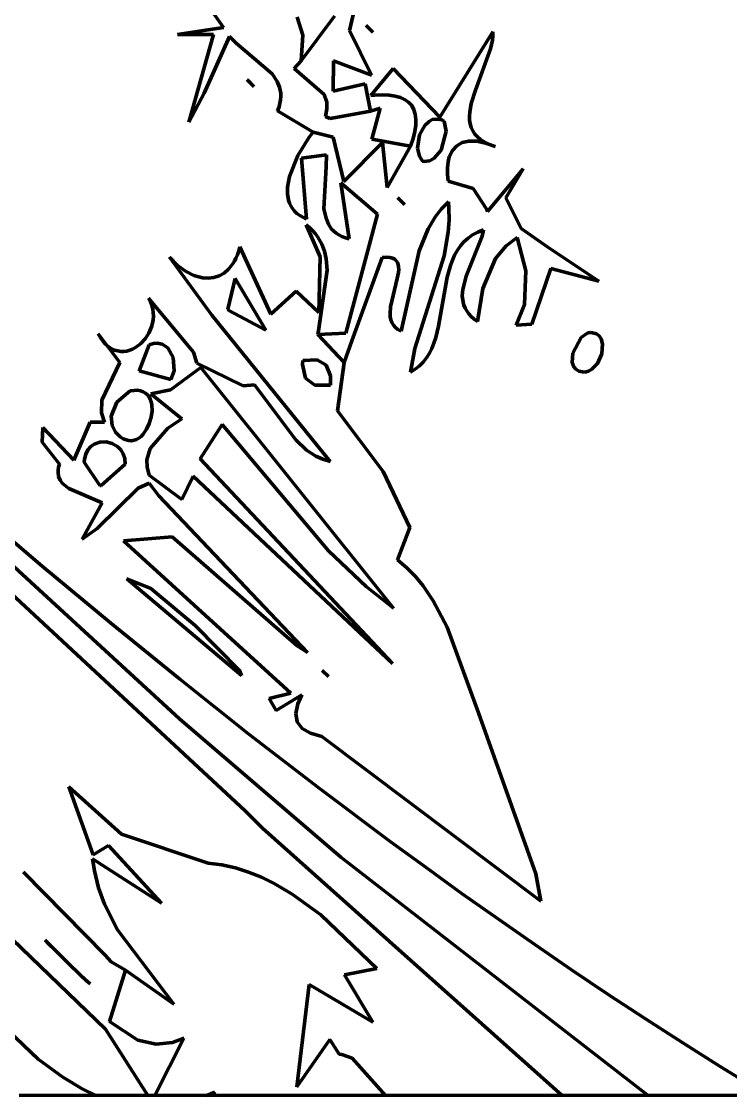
# Model space of a CAD drawing. Header units: millimetres. Extents: x 0 to 10.4, y 0 to 8.2.
# Drawn here: x 8.471 to 9.137, y 0 to 1.011 of the extents above; entities that cross this region are included whole.
import ezdxf

# ---------------------------------------------------------------- set-up
doc = ezdxf.new("R2010")
doc.units = ezdxf.units.MM
for name, color, linetype, lineweight in [('color#000000ff', 7, 'CONTINUOUS', 100), ('color#929292ff', 7, 'CONTINUOUS', 100), ('color#ffffffff', 7, 'CONTINUOUS', 100)]:
    doc.layers.add(name, color=color, linetype=linetype, lineweight=lineweight)

msp = doc.modelspace()

# ---------------------------------------------------------------- linework, layer by layer
at = {"layer": 'color#000000ff'}
for p, q in [((8.62, 1.0625), (8.6607, 1.005)), ((8.779, 1.0022), (8.7913, 1.0548)), ((8.7353, 0.9978), (8.7298, 1.0145)), ((8.765, 1.0157), (8.7337, 0.9736)), ((8.6607, 1.005), (8.6174, 0.9982)), ((8.7999, 0.96), (8.779, 1.0022)), ((8.7947, 1.0067), (8.7956, 1.0058)), ((8.8009, 1.0004), (8.7947, 1.0067)), ((8.7956, 1.0058), (8.8009, 1.0004)), ((8.9139, 1.0008), (8.8641, 0.9204)), ((8.9139, 0.997), (8.9139, 1.0008)), ((8.6174, 0.9982), (8.6511, 0.9983)), ((8.6511, 0.9983), (8.628, 0.9157)), ((8.6423, 0.9431), (8.6663, 0.9965)), ((8.6663, 0.9965), (8.6726, 0.9902)), ((8.7337, 0.9736), (8.7353, 0.9978)), ((8.9118, 0.9849), (8.9135, 0.9931)), ((8.9135, 0.9931), (8.9139, 0.997)), ((8.6726, 0.9902), (8.7063, 0.9614)), ((8.8975, 0.9459), (8.9118, 0.9849)), ((8.7637, 0.945), (8.764, 0.9734)), ((8.764, 0.9734), (8.7999, 0.96)), ((8.7063, 0.9614), (8.7111, 0.9541)), ((8.8202, 0.9663), (8.7992, 0.9408)), ((8.8641, 0.9204), (8.8202, 0.9663)), ((8.6829, 0.9558), (8.6837, 0.9549)), ((8.6891, 0.9494), (8.6829, 0.9558)), ((8.6837, 0.9549), (8.6891, 0.9494)), ((8.7111, 0.9541), (8.7133, 0.9488)), ((8.7938, 0.952), (8.7637, 0.945)), ((8.7987, 0.9261), (8.7938, 0.952)), ((8.628, 0.9157), (8.6423, 0.9431)), ((8.7133, 0.9488), (8.7144, 0.9431)), ((8.7145, 0.9401), (8.7143, 0.9369)), ((8.7144, 0.9431), (8.7145, 0.9401)), ((8.7992, 0.9408), (8.803, 0.9412)), ((8.803, 0.9412), (8.8101, 0.9415)), ((8.8101, 0.9415), (8.8165, 0.9412)), ((8.8165, 0.9412), (8.8222, 0.9404)), ((8.8222, 0.9404), (8.8271, 0.939)), ((8.8936, 0.9333), (8.8975, 0.9459)), ((8.7128, 0.9302), (8.7115, 0.9266)), ((8.7137, 0.9336), (8.7128, 0.9302)), ((8.7143, 0.9369), (8.7137, 0.9336)), ((8.8271, 0.939), (8.8314, 0.937)), ((8.8314, 0.937), (8.8348, 0.9345)), ((8.8348, 0.9345), (8.8376, 0.9314)), ((8.8376, 0.9314), (8.8396, 0.9276)), ((8.8922, 0.9253), (8.8936, 0.9333)), ((8.7115, 0.9266), (8.7449, 0.9063)), ((8.8079, 0.9291), (8.7987, 0.9261)), ((8.8002, 0.8998), (8.8079, 0.9291)), ((8.8396, 0.9276), (8.8409, 0.9234)), ((8.8409, 0.9234), (8.8415, 0.9185)), ((8.892, 0.9215), (8.8922, 0.9253)), ((8.8921, 0.9178), (8.892, 0.9215)), ((8.8414, 0.9131), (8.8405, 0.907)), ((8.8415, 0.9185), (8.8414, 0.9131)), ((8.8451, 0.9039), (8.8499, 0.9128)), ((8.8499, 0.9128), (8.8539, 0.9166)), ((8.8539, 0.9166), (8.857, 0.9182)), ((8.857, 0.9182), (8.8604, 0.9188)), ((8.8604, 0.9188), (8.8641, 0.9185)), ((8.8641, 0.9185), (8.866, 0.9179)), ((8.866, 0.9179), (8.868, 0.9169)), ((8.868, 0.9169), (8.87, 0.9074)), ((8.8926, 0.9143), (8.8921, 0.9178)), ((8.8936, 0.9109), (8.8926, 0.9143)), ((8.895, 0.9077), (8.8936, 0.9109)), ((8.7413, 0.9017), (8.7306, 0.8846)), ((8.7449, 0.9063), (8.7413, 0.9017)), ((8.8365, 0.8933), (8.8002, 0.8998)), ((8.8389, 0.9005), (8.8365, 0.8933)), ((8.8405, 0.907), (8.8389, 0.9005)), ((8.8432, 0.8915), (8.8451, 0.9039)), ((8.87, 0.9074), (8.8653, 0.8895)), ((8.897, 0.9047), (8.895, 0.9077)), ((8.8995, 0.9019), (8.897, 0.9047)), ((8.9026, 0.8993), (8.8995, 0.9019)), ((8.8448, 0.8838), (8.8432, 0.8915)), ((8.8653, 0.8895), (8.8585, 0.8816)), ((8.8759, 0.8892), (8.88, 0.8937)), ((8.88, 0.8937), (8.8852, 0.8966)), ((8.8852, 0.8966), (8.8915, 0.8981)), ((8.8915, 0.8981), (8.8988, 0.8979)), ((8.8988, 0.8979), (8.907, 0.8962)), ((8.9064, 0.8969), (8.9026, 0.8993)), ((8.9109, 0.8947), (8.9064, 0.8969)), ((8.907, 0.8962), (8.916, 0.8929)), ((8.916, 0.8929), (8.9109, 0.8947)), ((8.7306, 0.8846), (8.7227, 0.8647)), ((8.734, 0.8821), (8.7575, 0.8852)), ((8.7388, 0.8247), (8.734, 0.8821)), ((8.7575, 0.8852), (8.757, 0.8739)), ((8.8477, 0.8792), (8.8448, 0.8838)), ((8.8542, 0.8795), (8.8494, 0.8789)), ((8.8585, 0.8816), (8.8542, 0.8795)), ((8.8718, 0.8785), (8.873, 0.8832)), ((8.873, 0.8832), (8.8759, 0.8892)), ((8.757, 0.8739), (8.7551, 0.8344)), ((8.8494, 0.8789), (8.8477, 0.8792)), ((8.8712, 0.873), (8.8718, 0.8785)), ((8.8712, 0.867), (8.8712, 0.873)), ((8.9426, 0.8718), (8.9088, 0.8319)), ((8.926, 0.8447), (8.9426, 0.8718)), ((8.7227, 0.8647), (8.7209, 0.8548)), ((8.8719, 0.8603), (8.8712, 0.867)), ((8.8953, 0.8535), (8.8719, 0.8603)), ((8.7209, 0.8548), (8.7208, 0.8485)), ((8.7787, 0.8062), (8.7708, 0.8587)), ((8.7708, 0.8587), (8.8055, 0.8294)), ((8.9083, 0.8338), (8.8953, 0.8535)), ((8.7208, 0.8485), (8.7218, 0.8425)), ((8.7218, 0.8425), (8.7227, 0.8397)), ((8.7227, 0.8397), (8.7239, 0.837)), ((8.8247, 0.8447), (8.8307, 0.8385)), ((8.8307, 0.8385), (8.8247, 0.8447)), ((8.8657, 0.8342), (8.8721, 0.8408)), ((8.8721, 0.8408), (8.8726, 0.8351)), ((8.9407, 0.8158), (8.926, 0.8447)), ((8.7239, 0.837), (8.7255, 0.8345)), ((8.7255, 0.8345), (8.7274, 0.8322)), ((8.7274, 0.8322), (8.7297, 0.83)), ((8.7297, 0.83), (8.7323, 0.828)), ((8.7551, 0.8344), (8.757, 0.8254)), ((8.8055, 0.8294), (8.7757, 0.7173)), ((8.86, 0.827), (8.8657, 0.8342)), ((8.8726, 0.8351), (8.8727, 0.8236)), ((8.9088, 0.8319), (8.9083, 0.8338)), ((8.7323, 0.828), (8.7353, 0.8263)), ((8.7353, 0.8263), (8.7388, 0.8247)), ((8.7417, 0.8165), (8.7384, 0.8193)), ((8.7384, 0.8193), (8.7516, 0.789)), ((8.757, 0.8254), (8.7592, 0.82)), ((8.7592, 0.82), (8.7623, 0.8153)), ((8.8531, 0.8156), (8.86, 0.827)), ((8.8727, 0.8236), (8.8719, 0.8124)), ((8.7446, 0.8137), (8.7417, 0.8165)), ((8.7471, 0.8107), (8.7446, 0.8137)), ((8.7494, 0.8076), (8.7471, 0.8107)), ((8.7623, 0.8153), (8.7643, 0.8132)), ((8.7643, 0.8132), (8.7665, 0.8113)), ((8.7665, 0.8113), (8.7691, 0.8097)), ((8.7691, 0.8097), (8.772, 0.8083)), ((8.8445, 0.7948), (8.8531, 0.8156)), ((8.8719, 0.8124), (8.868, 0.7902)), ((8.904, 0.8086), (8.8888, 0.771)), ((8.8906, 0.8068), (8.8949, 0.8098)), ((8.8949, 0.8098), (8.8998, 0.8124)), ((8.8998, 0.8124), (8.9053, 0.8144)), ((8.9053, 0.8144), (8.904, 0.8086)), ((8.9658, 0.7983), (8.9407, 0.8158)), ((8.6759, 0.7986), (8.6749, 0.7947)), ((8.7052, 0.7353), (8.6759, 0.7986)), ((8.753, 0.8012), (8.7494, 0.8076)), ((8.7556, 0.7945), (8.753, 0.8012)), ((8.772, 0.8083), (8.7752, 0.8071)), ((8.7752, 0.8071), (8.7787, 0.8062)), ((8.8806, 0.7953), (8.8835, 0.7995)), ((8.8835, 0.7995), (8.8868, 0.8033)), ((8.8868, 0.8033), (8.8906, 0.8068)), ((8.9165, 0.7875), (8.9264, 0.7994)), ((8.9264, 0.7994), (8.9367, 0.8074)), ((8.9367, 0.8074), (8.9451, 0.7759)), ((8.6169, 0.7814), (8.6097, 0.7889)), ((8.6097, 0.7889), (8.6496, 0.7342)), ((8.6737, 0.7911), (8.6723, 0.7879)), ((8.6749, 0.7947), (8.6737, 0.7911)), ((8.7516, 0.789), (8.7504, 0.7369)), ((8.7572, 0.7874), (8.7556, 0.7945)), ((8.7813, 0.7102), (8.8099, 0.7886)), ((8.8099, 0.7886), (8.8137, 0.7888)), ((8.8137, 0.7888), (8.8169, 0.7885)), ((8.8169, 0.7885), (8.8195, 0.7878)), ((8.8277, 0.7192), (8.8445, 0.7948)), ((8.868, 0.7902), (8.8407, 0.7029)), ((8.8759, 0.7859), (8.878, 0.7907)), ((8.878, 0.7907), (8.8806, 0.7953)), ((9.0135, 0.7661), (8.9658, 0.7983)), ((8.6247, 0.7756), (8.6169, 0.7814)), ((8.6691, 0.7821), (8.6653, 0.7775)), ((8.6708, 0.7849), (8.6691, 0.7821)), ((8.6723, 0.7879), (8.6708, 0.7849)), ((8.7581, 0.7765), (8.7572, 0.7874)), ((8.8195, 0.7878), (8.8216, 0.7868)), ((8.8216, 0.7868), (8.8231, 0.7855)), ((8.8231, 0.7855), (8.8243, 0.7838)), ((8.8243, 0.7838), (8.825, 0.7818)), ((8.825, 0.7818), (8.8253, 0.7796)), ((8.8253, 0.7796), (8.8254, 0.7771)), ((8.871, 0.7701), (8.874, 0.7809)), ((8.874, 0.7809), (8.8759, 0.7859)), ((8.9045, 0.7592), (8.9165, 0.7875)), ((8.9507, 0.7257), (8.9684, 0.7782)), ((8.9684, 0.7782), (9.0135, 0.7661)), ((8.6328, 0.7716), (8.6247, 0.7756)), ((8.6409, 0.7694), (8.6328, 0.7716)), ((8.6463, 0.7691), (8.6409, 0.7694)), ((8.6515, 0.7697), (8.6463, 0.7691)), ((8.6565, 0.7713), (8.6515, 0.7697)), ((8.6611, 0.7739), (8.6565, 0.7713)), ((8.6653, 0.7775), (8.6611, 0.7739)), ((8.6647, 0.74), (8.6714, 0.7688)), ((8.6714, 0.7688), (8.7004, 0.7201)), ((8.7498, 0.7196), (8.7581, 0.7765)), ((8.824, 0.7686), (8.8176, 0.7421)), ((8.8251, 0.7745), (8.824, 0.7686)), ((8.8254, 0.7771), (8.8251, 0.7745)), ((8.8629, 0.724), (8.871, 0.7701)), ((8.8888, 0.771), (8.8856, 0.7584)), ((8.9451, 0.7759), (8.9436, 0.7442)), ((8.8856, 0.7584), (8.8852, 0.7524)), ((8.8995, 0.7283), (8.9045, 0.7592)), ((8.6324, 0.6995), (8.5901, 0.7501)), ((8.5901, 0.7501), (8.5918, 0.7467)), ((8.7289, 0.7568), (8.7052, 0.7353)), ((8.7504, 0.7369), (8.7289, 0.7568)), ((8.8852, 0.7524), (8.8859, 0.7465)), ((8.5918, 0.7467), (8.5931, 0.7434)), ((8.5931, 0.7434), (8.594, 0.74)), ((8.594, 0.74), (8.5945, 0.7366)), ((8.6655, 0.7386), (8.6647, 0.74)), ((8.7004, 0.7201), (8.6655, 0.7386)), ((8.8176, 0.7421), (8.8172, 0.7358)), ((8.8859, 0.7465), (8.8867, 0.7437)), ((8.8867, 0.7437), (8.8879, 0.7409)), ((8.8879, 0.7409), (8.8894, 0.7382)), ((8.8894, 0.7382), (8.8913, 0.7356)), ((8.9436, 0.7442), (8.9359, 0.7247)), ((8.5944, 0.7298), (8.5938, 0.7266)), ((8.5946, 0.7332), (8.5944, 0.7298)), ((8.5945, 0.7366), (8.5946, 0.7332)), ((8.6496, 0.7342), (8.761, 0.5967)), ((8.8172, 0.7358), (8.8174, 0.7328)), ((8.8174, 0.7328), (8.818, 0.73)), ((8.818, 0.73), (8.819, 0.7273)), ((8.8913, 0.7356), (8.8936, 0.7331)), ((8.8936, 0.7331), (8.8963, 0.7306)), ((8.8963, 0.7306), (8.8995, 0.7283)), ((8.593, 0.7234), (8.5904, 0.7173)), ((8.5938, 0.7266), (8.593, 0.7234)), ((8.7493, 0.716), (8.7498, 0.7196)), ((8.819, 0.7273), (8.8204, 0.7249)), ((8.8204, 0.7249), (8.8223, 0.7227)), ((8.8223, 0.7227), (8.8247, 0.7208)), ((8.8247, 0.7208), (8.8277, 0.7192)), ((8.8602, 0.7131), (8.8629, 0.724)), ((8.9359, 0.7247), (8.9507, 0.7257)), ((9.0036, 0.7177), (9.0022, 0.7171)), ((9.0058, 0.7178), (9.0036, 0.7177)), ((9.0078, 0.7177), (9.0058, 0.7178)), ((9.0113, 0.7166), (9.0078, 0.7177)), ((8.545, 0.7129), (8.5428, 0.7168)), ((8.5428, 0.7168), (8.5632, 0.6897)), ((8.5475, 0.7096), (8.545, 0.7129)), ((8.55, 0.7068), (8.5475, 0.7096)), ((8.5869, 0.7119), (8.5826, 0.7073)), ((8.5904, 0.7173), (8.5869, 0.7119)), ((8.5907, 0.7063), (8.5946, 0.7077)), ((8.5946, 0.7077), (8.5982, 0.708)), ((8.5982, 0.708), (8.603, 0.7071)), ((8.7757, 0.7173), (8.7493, 0.716)), ((8.7741, 0.6896), (8.7813, 0.7102)), ((8.8565, 0.703), (8.8585, 0.7079)), ((8.8585, 0.7079), (8.8602, 0.7131)), ((8.9971, 0.7131), (8.9893, 0.6984)), ((9.0022, 0.7171), (8.9971, 0.7131)), ((9.0139, 0.7147), (9.0113, 0.7166)), ((9.0157, 0.7121), (9.0139, 0.7147)), ((9.0172, 0.7073), (9.0157, 0.7121)), ((8.5527, 0.7045), (8.55, 0.7068)), ((8.5554, 0.7027), (8.5527, 0.7045)), ((8.5582, 0.7014), (8.5554, 0.7027)), ((8.5611, 0.7006), (8.5582, 0.7014)), ((8.5639, 0.7001), (8.5611, 0.7006)), ((8.5668, 0.7001), (8.5639, 0.7001)), ((8.5696, 0.7005), (8.5668, 0.7001)), ((8.5724, 0.7012), (8.5696, 0.7005)), ((8.5751, 0.7023), (8.5724, 0.7012)), ((8.5777, 0.7037), (8.5751, 0.7023)), ((8.5826, 0.7073), (8.5777, 0.7037)), ((8.5811, 0.6818), (8.5907, 0.7063)), ((8.603, 0.7071), (8.6082, 0.7034)), ((8.6082, 0.7034), (8.6132, 0.6944)), ((8.6356, 0.6891), (8.6324, 0.6995)), ((8.8407, 0.7029), (8.8364, 0.6805)), ((8.8515, 0.694), (8.8542, 0.6984)), ((8.8542, 0.6984), (8.8565, 0.703)), ((8.9893, 0.6984), (8.9887, 0.6898)), ((9.0123, 0.6888), (9.0164, 0.6979)), ((9.0164, 0.6979), (9.0172, 0.7073)), ((8.5632, 0.6897), (8.546, 0.6544)), ((8.6132, 0.6944), (8.6141, 0.6818)), ((8.679, 0.6679), (8.6356, 0.6891)), ((8.7349, 0.6878), (8.7351, 0.6915)), ((8.7377, 0.6749), (8.7349, 0.6878)), ((8.7351, 0.6915), (8.7486, 0.6921)), ((8.7486, 0.6921), (8.7573, 0.6873)), ((8.7573, 0.6873), (8.7612, 0.6773)), ((8.7677, 0.6441), (8.7741, 0.6896)), ((8.8449, 0.6865), (8.8485, 0.6901)), ((8.8485, 0.6901), (8.8515, 0.694)), ((8.9887, 0.6898), (8.9902, 0.6855)), ((9.007, 0.6833), (9.0123, 0.6888)), ((8.611, 0.6737), (8.5811, 0.6818)), ((8.6106, 0.6639), (8.6392, 0.685)), ((8.6141, 0.6818), (8.611, 0.6737)), ((8.6392, 0.685), (8.8205, 0.4587)), ((8.7612, 0.6773), (8.7612, 0.6684)), ((8.8364, 0.6805), (8.8409, 0.6833)), ((8.8409, 0.6833), (8.8449, 0.6865)), ((8.9902, 0.6855), (8.9921, 0.6833)), ((8.9921, 0.6833), (8.9948, 0.6817)), ((8.9948, 0.6817), (8.9983, 0.6808)), ((8.9983, 0.6808), (9.0004, 0.6807)), ((9.0004, 0.6807), (9.0039, 0.6816)), ((9.0039, 0.6816), (9.007, 0.6833)), ((8.6898, 0.6688), (8.679, 0.6679)), ((8.7286, 0.6168), (8.6898, 0.6688)), ((8.7465, 0.6684), (8.7377, 0.6749)), ((8.7612, 0.6684), (8.7465, 0.6684)), ((8.5602, 0.6523), (8.5728, 0.6629)), ((8.5728, 0.6629), (8.5765, 0.6635)), ((8.5765, 0.6635), (8.5797, 0.6636)), ((8.5797, 0.6636), (8.5826, 0.6631)), ((8.5826, 0.6631), (8.5851, 0.6622)), ((8.5851, 0.6622), (8.5873, 0.6609)), ((8.5873, 0.6609), (8.5891, 0.6593)), ((8.5891, 0.6593), (8.5906, 0.6573)), ((8.5906, 0.6573), (8.5917, 0.6551)), ((8.5921, 0.6601), (8.6106, 0.6639)), ((8.6215, 0.6368), (8.5921, 0.6601)), ((8.546, 0.6544), (8.5457, 0.6422)), ((8.5549, 0.6391), (8.5602, 0.6523)), ((8.5917, 0.6551), (8.5926, 0.6526)), ((8.5926, 0.6526), (8.5931, 0.6499)), ((8.5931, 0.6499), (8.5934, 0.6442)), ((8.5457, 0.6422), (8.5486, 0.6336)), ((8.5557, 0.6305), (8.5549, 0.6391)), ((8.5926, 0.6382), (8.5908, 0.6323)), ((8.5934, 0.6442), (8.5926, 0.6382)), ((8.6082, 0.6279), (8.6215, 0.6368)), ((8.8108, 0.5872), (8.7677, 0.6441)), ((8.4907, 0.6286), (8.4899, 0.6149)), ((8.5198, 0.5979), (8.4907, 0.6286)), ((8.5352, 0.6337), (8.5198, 0.5979)), ((8.5486, 0.6336), (8.5352, 0.6337)), ((8.5591, 0.6241), (8.5557, 0.6305)), ((8.5882, 0.6269), (8.5849, 0.6222)), ((8.5908, 0.6323), (8.5882, 0.6269)), ((8.5917, 0.6089), (8.6082, 0.6279)), ((8.6593, 0.6313), (8.6385, 0.599)), ((8.7594, 0.5126), (8.6593, 0.6313)), ((8.5635, 0.6198), (8.5591, 0.6241)), ((8.5662, 0.618), (8.5635, 0.6198)), ((8.5689, 0.6168), (8.5662, 0.618)), ((8.5715, 0.6162), (8.5689, 0.6168)), ((8.5765, 0.6165), (8.574, 0.6161)), ((8.5788, 0.6173), (8.5765, 0.6165)), ((8.581, 0.6186), (8.5788, 0.6173)), ((8.583, 0.6202), (8.581, 0.6186)), ((8.5849, 0.6222), (8.583, 0.6202)), ((8.7388, 0.6072), (8.7286, 0.6168)), ((8.4899, 0.6149), (8.5062, 0.5939)), ((8.531, 0.6035), (8.533, 0.6075)), ((8.533, 0.6075), (8.5357, 0.6106)), ((8.5357, 0.6106), (8.5389, 0.6129)), ((8.5389, 0.6129), (8.5443, 0.6149)), ((8.5443, 0.6149), (8.5502, 0.6151)), ((8.5502, 0.6151), (8.5559, 0.6136)), ((8.5559, 0.6136), (8.5611, 0.6104)), ((8.5611, 0.6104), (8.5639, 0.6074)), ((8.5639, 0.6074), (8.5662, 0.6037)), ((8.574, 0.6161), (8.5715, 0.6162)), ((8.5886, 0.5982), (8.5917, 0.6089)), ((8.7475, 0.6015), (8.7388, 0.6072)), ((8.5295, 0.5959), (8.5298, 0.5987)), ((8.5298, 0.5987), (8.531, 0.6035)), ((8.5662, 0.6037), (8.5677, 0.5993)), ((8.5677, 0.5993), (8.5682, 0.5942)), ((8.5887, 0.5913), (8.5886, 0.5982)), ((8.6385, 0.599), (8.8197, 0.4065)), ((8.754, 0.5987), (8.7475, 0.6015)), ((8.761, 0.5967), (8.754, 0.5987)), ((8.5051, 0.5888), (8.505, 0.5865)), ((8.505, 0.5865), (8.5055, 0.5824)), ((8.5055, 0.5912), (8.5051, 0.5888)), ((8.5062, 0.5939), (8.5055, 0.5912)), ((8.5441, 0.5739), (8.5295, 0.5959)), ((8.5682, 0.5942), (8.5454, 0.574)), ((8.5905, 0.5838), (8.5887, 0.5913)), ((8.8357, 0.5345), (8.8108, 0.5872)), ((8.49, 0.4982), (8.3947, 0.5795)), ((8.5055, 0.5824), (8.5068, 0.5789)), ((8.5068, 0.5789), (8.509, 0.5759)), ((8.5803, 0.5714), (8.5905, 0.5761)), ((8.6214, 0.5608), (8.5905, 0.5838)), ((8.5905, 0.5761), (8.5998, 0.5642)), ((8.632, 0.5829), (8.6214, 0.5608)), ((8.8197, 0.4065), (8.632, 0.5829)), ((8.509, 0.5759), (8.5151, 0.5712)), ((8.5151, 0.5712), (8.5463, 0.5577)), ((8.5416, 0.5334), (8.5803, 0.5714)), ((8.5454, 0.574), (8.5441, 0.5739)), ((8.5463, 0.5577), (8.5275, 0.5234)), ((8.5998, 0.5642), (8.7396, 0.4169)), ((8.5275, 0.5234), (8.5416, 0.5334)), ((8.6123, 0.5256), (8.5666, 0.5219)), ((8.7299, 0.4231), (8.6123, 0.5256)), ((8.8241, 0.504), (8.8357, 0.5345)), ((8.5666, 0.5219), (8.7239, 0.3786)), ((8.7948, 0.4789), (8.7594, 0.5126)), ((8.5542, 0.4447), (8.49, 0.4982)), ((8.8331, 0.4964), (8.8241, 0.504)), ((8.8411, 0.4883), (8.8331, 0.4964)), ((8.5696, 0.4863), (8.6776, 0.3951)), ((8.5921, 0.477), (8.5696, 0.4863)), ((8.8484, 0.4796), (8.8411, 0.4883)), ((8.6339, 0.4424), (8.5921, 0.477)), ((8.8205, 0.4587), (8.7948, 0.4789)), ((8.8579, 0.4656), (8.8484, 0.4796)), ((8.8709, 0.4406), (8.8579, 0.4656)), ((8.6191, 0.392), (8.5542, 0.4447)), ((8.6759, 0.3995), (8.6339, 0.4424)), ((8.9004, 0.3601), (8.8709, 0.4406)), ((8.7396, 0.4169), (8.7299, 0.4231)), ((8.6776, 0.3951), (8.6759, 0.3995)), ((8.6845, 0.3401), (8.6191, 0.392)), ((8.7239, 0.3786), (8.7035, 0.3736)), ((8.7101, 0.3624), (8.7344, 0.3771)), ((8.7344, 0.3771), (8.7306, 0.3686)), ((8.7035, 0.3736), (8.7101, 0.3624)), ((8.7306, 0.3686), (8.7287, 0.3593)), ((8.7287, 0.3593), (8.73, 0.3515)), ((8.9543, 0.2085), (8.9004, 0.3601)), ((8.73, 0.3515), (8.7346, 0.3454)), ((8.7346, 0.3454), (8.7423, 0.3408)), ((8.7506, 0.2891), (8.6845, 0.3401)), ((8.7423, 0.3408), (8.7532, 0.3379)), ((8.7532, 0.3379), (8.9591, 0.183)), ((8.8175, 0.239), (8.7506, 0.2891)), ((8.8511, 0.2144), (8.8175, 0.239)), ((8.885, 0.1899), (8.8511, 0.2144)), ((8.4726, 0.2103), (8.5492, 0.1322)), ((8.5492, 0.1322), (8.4726, 0.2103)), ((8.9591, 0.183), (8.9543, 0.2085)), ((8.9191, 0.1658), (8.885, 0.1899)), ((8.9534, 0.142), (8.9191, 0.1658)), ((8.9878, 0.1184), (8.9534, 0.142)), ((8.5549, 0.1258), (8.5683, 0.118)), ((8.5683, 0.118), (8.5549, 0.1258)), ((8.5264, 0.1129), (8.5334, 0.1065)), ((8.5314, 0.1083), (8.5264, 0.1129)), ((9.0225, 0.0951), (8.9878, 0.1184)), ((8.5351, 0.105), (8.5314, 0.1083)), ((8.5334, 0.1065), (8.5351, 0.105)), ((9.0574, 0.0722), (9.0225, 0.0951)), ((9.0925, 0.0496), (9.0574, 0.0722)), ((9.1279, 0.0272), (9.0925, 0.0496)), ((9.1634, 0.0053), (9.1279, 0.0272)), ((8.6449, 0), (8.6523, 0.0031)), ((8.6504, 0), (8.6449, 0)), ((8.6523, 0.0031), (8.6504, 0))]:
    msp.add_line(p, q, dxfattribs=at)
at = {"layer": 'color#929292ff'}
for p, q in [((8.7913, 1.0548), (8.779, 1.0022)), ((8.7337, 0.9736), (8.765, 1.0157)), ((8.779, 1.0022), (8.7999, 0.96)), ((8.7947, 1.0067), (8.8009, 1.0004)), ((8.7956, 1.0058), (8.7947, 1.0067)), ((8.8009, 1.0004), (8.7956, 1.0058)), ((8.8641, 0.9204), (8.9139, 1.0008)), ((8.9139, 1.0008), (8.9139, 0.997)), ((8.9135, 0.9931), (8.9118, 0.9849)), ((8.9139, 0.997), (8.9135, 0.9931)), ((8.9118, 0.9849), (8.8975, 0.9459)), ((8.7272, 0.9662), (8.7337, 0.9736)), ((8.764, 0.9734), (8.7637, 0.945)), ((8.7999, 0.96), (8.764, 0.9734)), ((8.7554, 0.9418), (8.7272, 0.9662)), ((8.7992, 0.9408), (8.8202, 0.9663)), ((8.8202, 0.9663), (8.8641, 0.9204)), ((8.6829, 0.9558), (8.6891, 0.9494)), ((8.6837, 0.9549), (8.6829, 0.9558)), ((8.6891, 0.9494), (8.6837, 0.9549)), ((8.7637, 0.945), (8.7938, 0.952)), ((8.7938, 0.952), (8.7987, 0.9261)), ((8.7577, 0.9346), (8.7554, 0.9418)), ((8.803, 0.9412), (8.7992, 0.9408)), ((8.8101, 0.9415), (8.803, 0.9412)), ((8.8165, 0.9412), (8.8101, 0.9415)), ((8.8222, 0.9404), (8.8165, 0.9412)), ((8.8271, 0.939), (8.8222, 0.9404)), ((8.8975, 0.9459), (8.8936, 0.9333)), ((8.7579, 0.9283), (8.7577, 0.9346)), ((8.8314, 0.937), (8.8271, 0.939)), ((8.8348, 0.9345), (8.8314, 0.937)), ((8.8376, 0.9314), (8.8348, 0.9345)), ((8.8396, 0.9276), (8.8376, 0.9314)), ((8.8936, 0.9333), (8.8922, 0.9253)), ((8.7565, 0.9212), (8.7579, 0.9283)), ((8.7606, 0.9193), (8.7565, 0.9212)), ((8.7662, 0.9203), (8.7606, 0.9193)), ((8.7987, 0.9261), (8.7662, 0.9203)), ((8.8409, 0.9234), (8.8396, 0.9276)), ((8.8415, 0.9185), (8.8409, 0.9234)), ((8.8922, 0.9253), (8.892, 0.9215)), ((8.892, 0.9215), (8.8921, 0.9178)), ((8.8405, 0.907), (8.8414, 0.9131)), ((8.8414, 0.9131), (8.8415, 0.9185)), ((8.8499, 0.9128), (8.8451, 0.9039)), ((8.8539, 0.9166), (8.8499, 0.9128)), ((8.857, 0.9182), (8.8539, 0.9166)), ((8.8604, 0.9188), (8.857, 0.9182)), ((8.8641, 0.9185), (8.8604, 0.9188)), ((8.866, 0.9179), (8.8641, 0.9185)), ((8.868, 0.9169), (8.866, 0.9179)), ((8.87, 0.9074), (8.868, 0.9169)), ((8.8921, 0.9178), (8.8926, 0.9143)), ((8.8926, 0.9143), (8.8936, 0.9109)), ((8.8936, 0.9109), (8.895, 0.9077)), ((8.7306, 0.8846), (8.7413, 0.9017)), ((8.7413, 0.9017), (8.7449, 0.9063)), ((8.7449, 0.9063), (8.7638, 0.9016)), ((8.7638, 0.9016), (8.7739, 0.86)), ((8.8365, 0.8933), (8.8389, 0.9005)), ((8.8389, 0.9005), (8.8405, 0.907)), ((8.8451, 0.9039), (8.8432, 0.8915)), ((8.8653, 0.8895), (8.87, 0.9074)), ((8.895, 0.9077), (8.897, 0.9047)), ((8.897, 0.9047), (8.8995, 0.9019)), ((8.8995, 0.9019), (8.9026, 0.8993)), ((8.7739, 0.86), (8.81, 0.8968)), ((8.81, 0.8968), (8.8145, 0.8544)), ((8.8145, 0.8544), (8.8365, 0.8933)), ((8.8432, 0.8915), (8.8448, 0.8838)), ((8.8585, 0.8816), (8.8653, 0.8895)), ((8.88, 0.8937), (8.8759, 0.8892)), ((8.8852, 0.8966), (8.88, 0.8937)), ((8.8915, 0.8981), (8.8852, 0.8966)), ((8.8988, 0.8979), (8.8915, 0.8981)), ((8.907, 0.8962), (8.8988, 0.8979)), ((8.9026, 0.8993), (8.9064, 0.8969)), ((8.9064, 0.8969), (8.9109, 0.8947)), ((8.916, 0.8929), (8.907, 0.8962)), ((8.9109, 0.8947), (8.916, 0.8929)), ((8.7227, 0.8647), (8.7306, 0.8846)), ((8.7575, 0.8852), (8.734, 0.8821)), ((8.734, 0.8821), (8.7388, 0.8247)), ((8.757, 0.8739), (8.7575, 0.8852)), ((8.8448, 0.8838), (8.8477, 0.8792)), ((8.8494, 0.8789), (8.8542, 0.8795)), ((8.8542, 0.8795), (8.8585, 0.8816)), ((8.873, 0.8832), (8.8718, 0.8785)), ((8.8759, 0.8892), (8.873, 0.8832)), ((8.7551, 0.8344), (8.757, 0.8739)), ((8.8477, 0.8792), (8.8494, 0.8789)), ((8.8718, 0.8785), (8.8712, 0.873)), ((8.8712, 0.873), (8.8712, 0.867)), ((8.9088, 0.8319), (8.9426, 0.8718)), ((8.9426, 0.8718), (8.926, 0.8447)), ((8.7209, 0.8548), (8.7227, 0.8647)), ((8.8712, 0.867), (8.8719, 0.8603)), ((8.8719, 0.8603), (8.8953, 0.8535)), ((8.7208, 0.8485), (8.7209, 0.8548)), ((8.8055, 0.8294), (8.7708, 0.8587)), ((8.7708, 0.8587), (8.7787, 0.8062)), ((8.8953, 0.8535), (8.9083, 0.8338)), ((8.7218, 0.8425), (8.7208, 0.8485)), ((8.7227, 0.8397), (8.7218, 0.8425)), ((8.7239, 0.837), (8.7227, 0.8397)), ((8.8247, 0.8447), (8.8307, 0.8385)), ((8.8307, 0.8385), (8.8247, 0.8447)), ((8.8721, 0.8408), (8.8657, 0.8342)), ((8.8726, 0.8351), (8.8721, 0.8408)), ((8.926, 0.8447), (8.9407, 0.8158)), ((8.7255, 0.8345), (8.7239, 0.837)), ((8.7274, 0.8322), (8.7255, 0.8345)), ((8.7297, 0.83), (8.7274, 0.8322)), ((8.7323, 0.828), (8.7297, 0.83)), ((8.757, 0.8254), (8.7551, 0.8344)), ((8.7757, 0.7173), (8.8055, 0.8294)), ((8.8657, 0.8342), (8.86, 0.827)), ((8.8727, 0.8236), (8.8726, 0.8351)), ((8.9083, 0.8338), (8.9088, 0.8319)), ((8.7353, 0.8263), (8.7323, 0.828)), ((8.7388, 0.8247), (8.7353, 0.8263)), ((8.7592, 0.82), (8.757, 0.8254)), ((8.7623, 0.8153), (8.7592, 0.82)), ((8.86, 0.827), (8.8531, 0.8156)), ((8.8719, 0.8124), (8.8727, 0.8236)), ((8.7643, 0.8132), (8.7623, 0.8153)), ((8.7665, 0.8113), (8.7643, 0.8132)), ((8.7691, 0.8097), (8.7665, 0.8113)), ((8.772, 0.8083), (8.7691, 0.8097)), ((8.8531, 0.8156), (8.8445, 0.7948)), ((8.868, 0.7902), (8.8719, 0.8124)), ((8.8888, 0.771), (8.904, 0.8086)), ((8.8949, 0.8098), (8.8906, 0.8068)), ((8.8998, 0.8124), (8.8949, 0.8098)), ((8.9053, 0.8144), (8.8998, 0.8124)), ((8.904, 0.8086), (8.9053, 0.8144)), ((8.9407, 0.8158), (8.9658, 0.7983)), ((8.7752, 0.8071), (8.772, 0.8083)), ((8.7787, 0.8062), (8.7752, 0.8071)), ((8.8835, 0.7995), (8.8806, 0.7953)), ((8.8868, 0.8033), (8.8835, 0.7995)), ((8.8906, 0.8068), (8.8868, 0.8033)), ((8.9264, 0.7994), (8.9165, 0.7875)), ((8.9367, 0.8074), (8.9264, 0.7994)), ((8.9451, 0.7759), (8.9367, 0.8074)), ((8.8099, 0.7886), (8.7813, 0.7102)), ((8.8137, 0.7888), (8.8099, 0.7886)), ((8.8169, 0.7885), (8.8137, 0.7888)), ((8.8195, 0.7878), (8.8169, 0.7885)), ((8.8445, 0.7948), (8.8277, 0.7192)), ((8.8407, 0.7029), (8.868, 0.7902)), ((8.878, 0.7907), (8.8759, 0.7859)), ((8.8806, 0.7953), (8.878, 0.7907)), ((8.9658, 0.7983), (9.0135, 0.7661)), ((8.8216, 0.7868), (8.8195, 0.7878)), ((8.8231, 0.7855), (8.8216, 0.7868)), ((8.8243, 0.7838), (8.8231, 0.7855)), ((8.825, 0.7818), (8.8243, 0.7838)), ((8.8253, 0.7796), (8.825, 0.7818)), ((8.8254, 0.7771), (8.8253, 0.7796)), ((8.874, 0.7809), (8.871, 0.7701)), ((8.8759, 0.7859), (8.874, 0.7809)), ((8.9165, 0.7875), (8.9045, 0.7592)), ((8.9684, 0.7782), (8.9507, 0.7257)), ((9.0135, 0.7661), (8.9684, 0.7782)), ((8.8176, 0.7421), (8.824, 0.7686)), ((8.824, 0.7686), (8.8251, 0.7745)), ((8.8251, 0.7745), (8.8254, 0.7771)), ((8.871, 0.7701), (8.8629, 0.724)), ((8.8856, 0.7584), (8.8888, 0.771)), ((8.9436, 0.7442), (8.9451, 0.7759)), ((8.8852, 0.7524), (8.8856, 0.7584)), ((8.9045, 0.7592), (8.8995, 0.7283)), ((8.8859, 0.7465), (8.8852, 0.7524)), ((8.8172, 0.7358), (8.8176, 0.7421)), ((8.8867, 0.7437), (8.8859, 0.7465)), ((8.8879, 0.7409), (8.8867, 0.7437)), ((8.8894, 0.7382), (8.8879, 0.7409)), ((8.8913, 0.7356), (8.8894, 0.7382)), ((8.9359, 0.7247), (8.9436, 0.7442)), ((8.8174, 0.7328), (8.8172, 0.7358)), ((8.818, 0.73), (8.8174, 0.7328)), ((8.819, 0.7273), (8.818, 0.73)), ((8.8936, 0.7331), (8.8913, 0.7356)), ((8.8963, 0.7306), (8.8936, 0.7331)), ((8.8995, 0.7283), (8.8963, 0.7306)), ((8.8204, 0.7249), (8.819, 0.7273)), ((8.8223, 0.7227), (8.8204, 0.7249)), ((8.8247, 0.7208), (8.8223, 0.7227)), ((8.8277, 0.7192), (8.8247, 0.7208)), ((8.8629, 0.724), (8.8602, 0.7131)), ((8.9507, 0.7257), (8.9359, 0.7247)), ((9.0022, 0.7171), (9.0036, 0.7177)), ((9.0036, 0.7177), (9.0058, 0.7178)), ((9.0058, 0.7178), (9.0078, 0.7177)), ((9.0078, 0.7177), (9.0113, 0.7166)), ((8.7493, 0.716), (8.7757, 0.7173)), ((8.7741, 0.6896), (8.7493, 0.716)), ((8.7813, 0.7102), (8.7741, 0.6896)), ((8.8585, 0.7079), (8.8565, 0.703)), ((8.8602, 0.7131), (8.8585, 0.7079)), ((8.9893, 0.6984), (8.9971, 0.7131)), ((8.9971, 0.7131), (9.0022, 0.7171)), ((9.0113, 0.7166), (9.0139, 0.7147)), ((9.0139, 0.7147), (9.0157, 0.7121)), ((9.0157, 0.7121), (9.0172, 0.7073)), ((8.8364, 0.6805), (8.8407, 0.7029)), ((8.8542, 0.6984), (8.8515, 0.694)), ((8.8565, 0.703), (8.8542, 0.6984)), ((8.9887, 0.6898), (8.9893, 0.6984)), ((9.0164, 0.6979), (9.0123, 0.6888)), ((9.0172, 0.7073), (9.0164, 0.6979)), ((8.8485, 0.6901), (8.8449, 0.6865)), ((8.8515, 0.694), (8.8485, 0.6901)), ((8.9902, 0.6855), (8.9887, 0.6898)), ((9.0123, 0.6888), (9.007, 0.6833)), ((8.8409, 0.6833), (8.8364, 0.6805)), ((8.8449, 0.6865), (8.8409, 0.6833)), ((8.9921, 0.6833), (8.9902, 0.6855)), ((8.9948, 0.6817), (8.9921, 0.6833)), ((8.9983, 0.6808), (8.9948, 0.6817)), ((9.0004, 0.6807), (8.9983, 0.6808)), ((9.0039, 0.6816), (9.0004, 0.6807)), ((9.007, 0.6833), (9.0039, 0.6816)), ((8.4088, 0.5477), (8.6192, 0.3545)), ((8.6809, 0.2678), (8.4521, 0.4806)), ((8.7533, 0.3998), (8.7595, 0.3942)), ((8.7595, 0.3942), (8.7533, 0.3998)), ((8.6192, 0.3545), (8.771, 0.2242)), ((8.515, 0.2905), (8.5647, 0.2458)), ((8.5379, 0.2265), (8.515, 0.2905)), ((8.6973, 0.2514), (8.6809, 0.2678)), ((8.5647, 0.2458), (8.646, 0.2187)), ((8.9792, 0), (8.6973, 0.2514)), ((8.5524, 0.2353), (8.5379, 0.2265)), ((8.6023, 0.181), (8.5524, 0.2353)), ((8.5391, 0.2114), (8.5374, 0.2226)), ((8.5374, 0.2226), (8.6023, 0.181)), ((8.771, 0.2242), (9.0601, 0)), ((8.646, 0.2187), (8.659, 0.217)), ((8.659, 0.217), (8.6718, 0.2141)), ((8.6718, 0.2141), (8.6842, 0.2102)), ((8.543, 0.1953), (8.5391, 0.2114)), ((8.6842, 0.2102), (8.6963, 0.2054)), ((8.6963, 0.2054), (8.7081, 0.1996)), ((8.4129, 0.194), (8.5497, 0.0623)), ((8.5486, 0.1799), (8.543, 0.1953)), ((8.7081, 0.1996), (8.7253, 0.1896)), ((8.7253, 0.1896), (8.7522, 0.1699)), ((8.5608, 0.1558), (8.5486, 0.1799)), ((8.7522, 0.1699), (8.8049, 0.1195)), ((8.614, 0.0861), (8.5608, 0.1558)), ((8.4945, 0.1445), (8.4929, 0.1461)), ((8.4929, 0.1461), (8.4964, 0.1425)), ((8.5012, 0.1377), (8.4945, 0.1445)), ((8.4964, 0.1425), (8.5012, 0.1377)), ((8.4864, 0.0342), (8.3825, 0.1326)), ((8.5012, 0.1377), (8.5139, 0.1251)), ((8.5139, 0.1251), (8.5012, 0.1377)), ((8.5492, 0.1322), (8.5549, 0.1258)), ((8.5549, 0.1258), (8.5492, 0.1322)), ((8.5139, 0.1251), (8.5264, 0.1129)), ((8.5264, 0.1129), (8.5139, 0.1251)), ((8.5535, 0.0698), (8.5683, 0.118)), ((8.5683, 0.118), (8.614, 0.0861)), ((8.8049, 0.1195), (8.7745, 0.1137)), ((8.7745, 0.1137), (8.8012, 0.069)), ((8.7412, 0.1045), (8.7296, 0.0083)), ((8.8012, 0.069), (8.7412, 0.1045)), ((8.5497, 0.0623), (8.5894, 0)), ((8.5799, 0.0521), (8.5535, 0.0698)), ((8.5971, 0.0484), (8.5799, 0.0521)), ((8.5959, 0), (8.6232, 0.054)), ((8.6232, 0.054), (8.6126, 0.05)), ((8.7296, 0.0083), (8.7605, 0.0527)), ((8.7605, 0.0527), (8.7695, 0.0388)), ((8.6126, 0.05), (8.5971, 0.0484)), ((8.5093, 0.0174), (8.4864, 0.0342)), ((8.7695, 0.0388), (8.7718, 0.0385)), ((8.7718, 0.0385), (8.7817, 0.0353)), ((8.7817, 0.0353), (8.813, 0)), ((8.5277, 0.0064), (8.5093, 0.0174)), ((8.5406, 0), (8.5277, 0.0064)), ((8.5894, 0), (8.5406, 0)), ((8.6449, 0), (8.5959, 0)), ((8.6523, 0.0031), (8.6449, 0)), ((8.6504, 0), (8.6523, 0.0031)), ((8.813, 0), (8.6504, 0)), ((9.0601, 0), (8.9792, 0))]:
    msp.add_line(p, q, dxfattribs=at)
at = {"layer": 'color#ffffffff'}
for p, q in [((8.6607, 1.005), (8.62, 1.0625)), ((8.7298, 1.0145), (8.7353, 0.9978)), ((8.6174, 0.9982), (8.6607, 1.005)), ((8.6511, 0.9983), (8.6174, 0.9982)), ((8.628, 0.9157), (8.6511, 0.9983)), ((8.6663, 0.9965), (8.6423, 0.9431)), ((8.6726, 0.9902), (8.6663, 0.9965)), ((8.7353, 0.9978), (8.7337, 0.9736)), ((8.7063, 0.9614), (8.6726, 0.9902)), ((8.7337, 0.9736), (8.7272, 0.9662)), ((8.7111, 0.9541), (8.7063, 0.9614)), ((8.7272, 0.9662), (8.7554, 0.9418)), ((8.7133, 0.9488), (8.7111, 0.9541)), ((8.6423, 0.9431), (8.628, 0.9157)), ((8.7144, 0.9431), (8.7133, 0.9488)), ((8.7143, 0.9369), (8.7145, 0.9401)), ((8.7145, 0.9401), (8.7144, 0.9431)), ((8.7554, 0.9418), (8.7577, 0.9346)), ((8.7115, 0.9266), (8.7128, 0.9302)), ((8.7128, 0.9302), (8.7137, 0.9336)), ((8.7137, 0.9336), (8.7143, 0.9369)), ((8.7577, 0.9346), (8.7579, 0.9283)), ((8.7449, 0.9063), (8.7115, 0.9266)), ((8.7579, 0.9283), (8.7565, 0.9212)), ((8.7565, 0.9212), (8.7606, 0.9193)), ((8.7606, 0.9193), (8.7662, 0.9203)), ((8.7662, 0.9203), (8.7987, 0.9261)), ((8.7987, 0.9261), (8.8079, 0.9291)), ((8.8079, 0.9291), (8.8002, 0.8998)), ((8.7638, 0.9016), (8.7449, 0.9063)), ((8.7739, 0.86), (8.7638, 0.9016)), ((8.8002, 0.8998), (8.8365, 0.8933)), ((8.81, 0.8968), (8.7739, 0.86)), ((8.8145, 0.8544), (8.81, 0.8968)), ((8.8365, 0.8933), (8.8145, 0.8544)), ((8.7384, 0.8193), (8.7417, 0.8165)), ((8.7516, 0.789), (8.7384, 0.8193)), ((8.7417, 0.8165), (8.7446, 0.8137)), ((8.7446, 0.8137), (8.7471, 0.8107)), ((8.7471, 0.8107), (8.7494, 0.8076)), ((8.6749, 0.7947), (8.6759, 0.7986)), ((8.6759, 0.7986), (8.7052, 0.7353)), ((8.7494, 0.8076), (8.753, 0.8012)), ((8.753, 0.8012), (8.7556, 0.7945)), ((8.6496, 0.7342), (8.6097, 0.7889)), ((8.6097, 0.7889), (8.6169, 0.7814)), ((8.6723, 0.7879), (8.6737, 0.7911)), ((8.6737, 0.7911), (8.6749, 0.7947)), ((8.7504, 0.7369), (8.7516, 0.789)), ((8.7556, 0.7945), (8.7572, 0.7874)), ((8.6169, 0.7814), (8.6247, 0.7756)), ((8.6653, 0.7775), (8.6691, 0.7821)), ((8.6691, 0.7821), (8.6708, 0.7849)), ((8.6708, 0.7849), (8.6723, 0.7879)), ((8.7572, 0.7874), (8.7581, 0.7765)), ((8.6247, 0.7756), (8.6328, 0.7716)), ((8.6328, 0.7716), (8.6409, 0.7694)), ((8.6409, 0.7694), (8.6463, 0.7691)), ((8.6463, 0.7691), (8.6515, 0.7697)), ((8.6515, 0.7697), (8.6565, 0.7713)), ((8.6565, 0.7713), (8.6611, 0.7739)), ((8.6611, 0.7739), (8.6653, 0.7775)), ((8.6714, 0.7688), (8.6647, 0.74)), ((8.7004, 0.7201), (8.6714, 0.7688)), ((8.7581, 0.7765), (8.7498, 0.7196)), ((8.5918, 0.7467), (8.5901, 0.7501)), ((8.5901, 0.7501), (8.6324, 0.6995)), ((8.7052, 0.7353), (8.7289, 0.7568)), ((8.7289, 0.7568), (8.7504, 0.7369)), ((8.5931, 0.7434), (8.5918, 0.7467)), ((8.594, 0.74), (8.5931, 0.7434)), ((8.5945, 0.7366), (8.594, 0.74)), ((8.6647, 0.74), (8.6655, 0.7386)), ((8.6655, 0.7386), (8.7004, 0.7201)), ((8.5938, 0.7266), (8.5944, 0.7298)), ((8.5944, 0.7298), (8.5946, 0.7332)), ((8.5946, 0.7332), (8.5945, 0.7366)), ((8.761, 0.5967), (8.6496, 0.7342)), ((8.5904, 0.7173), (8.593, 0.7234)), ((8.593, 0.7234), (8.5938, 0.7266)), ((8.7498, 0.7196), (8.7493, 0.716)), ((8.5632, 0.6897), (8.5428, 0.7168)), ((8.5428, 0.7168), (8.545, 0.7129)), ((8.545, 0.7129), (8.5475, 0.7096)), ((8.5475, 0.7096), (8.55, 0.7068)), ((8.5826, 0.7073), (8.5869, 0.7119)), ((8.5869, 0.7119), (8.5904, 0.7173)), ((8.5946, 0.7077), (8.5907, 0.7063)), ((8.5982, 0.708), (8.5946, 0.7077)), ((8.603, 0.7071), (8.5982, 0.708)), ((8.7493, 0.716), (8.7741, 0.6896)), ((8.55, 0.7068), (8.5527, 0.7045)), ((8.5527, 0.7045), (8.5554, 0.7027)), ((8.5554, 0.7027), (8.5582, 0.7014)), ((8.5582, 0.7014), (8.5611, 0.7006)), ((8.5611, 0.7006), (8.5639, 0.7001)), ((8.5639, 0.7001), (8.5668, 0.7001)), ((8.5668, 0.7001), (8.5696, 0.7005)), ((8.5696, 0.7005), (8.5724, 0.7012)), ((8.5724, 0.7012), (8.5751, 0.7023)), ((8.5751, 0.7023), (8.5777, 0.7037)), ((8.5777, 0.7037), (8.5826, 0.7073)), ((8.5907, 0.7063), (8.5811, 0.6818)), ((8.6082, 0.7034), (8.603, 0.7071)), ((8.6132, 0.6944), (8.6082, 0.7034)), ((8.6324, 0.6995), (8.6356, 0.6891)), ((8.546, 0.6544), (8.5632, 0.6897)), ((8.6141, 0.6818), (8.6132, 0.6944)), ((8.6356, 0.6891), (8.679, 0.6679)), ((8.7351, 0.6915), (8.7349, 0.6878)), ((8.7349, 0.6878), (8.7377, 0.6749)), ((8.7486, 0.6921), (8.7351, 0.6915)), ((8.7573, 0.6873), (8.7486, 0.6921)), ((8.7612, 0.6773), (8.7573, 0.6873)), ((8.7741, 0.6896), (8.7677, 0.6441)), ((8.5811, 0.6818), (8.611, 0.6737)), ((8.6392, 0.685), (8.6106, 0.6639)), ((8.611, 0.6737), (8.6141, 0.6818)), ((8.8205, 0.4587), (8.6392, 0.685)), ((8.7612, 0.6684), (8.7612, 0.6773)), ((8.679, 0.6679), (8.6898, 0.6688)), ((8.6898, 0.6688), (8.7286, 0.6168)), ((8.7377, 0.6749), (8.7465, 0.6684)), ((8.7465, 0.6684), (8.7612, 0.6684)), ((8.5728, 0.6629), (8.5602, 0.6523)), ((8.5765, 0.6635), (8.5728, 0.6629)), ((8.5797, 0.6636), (8.5765, 0.6635)), ((8.5826, 0.6631), (8.5797, 0.6636)), ((8.5851, 0.6622), (8.5826, 0.6631)), ((8.5873, 0.6609), (8.5851, 0.6622)), ((8.5891, 0.6593), (8.5873, 0.6609)), ((8.5906, 0.6573), (8.5891, 0.6593)), ((8.5917, 0.6551), (8.5906, 0.6573)), ((8.6106, 0.6639), (8.5921, 0.6601)), ((8.5921, 0.6601), (8.6215, 0.6368)), ((8.5457, 0.6422), (8.546, 0.6544)), ((8.5602, 0.6523), (8.5549, 0.6391)), ((8.5926, 0.6526), (8.5917, 0.6551)), ((8.5931, 0.6499), (8.5926, 0.6526)), ((8.5934, 0.6442), (8.5931, 0.6499)), ((8.5486, 0.6336), (8.5457, 0.6422)), ((8.5549, 0.6391), (8.5557, 0.6305)), ((8.5908, 0.6323), (8.5926, 0.6382)), ((8.5926, 0.6382), (8.5934, 0.6442)), ((8.6215, 0.6368), (8.6082, 0.6279)), ((8.7677, 0.6441), (8.8108, 0.5872)), ((8.4899, 0.6149), (8.4907, 0.6286)), ((8.4907, 0.6286), (8.5198, 0.5979)), ((8.5198, 0.5979), (8.5352, 0.6337)), ((8.5352, 0.6337), (8.5486, 0.6336)), ((8.5557, 0.6305), (8.5591, 0.6241)), ((8.5849, 0.6222), (8.5882, 0.6269)), ((8.5882, 0.6269), (8.5908, 0.6323)), ((8.6082, 0.6279), (8.5917, 0.6089)), ((8.6385, 0.599), (8.6593, 0.6313)), ((8.6593, 0.6313), (8.7594, 0.5126)), ((8.5591, 0.6241), (8.5635, 0.6198)), ((8.5635, 0.6198), (8.5662, 0.618)), ((8.5662, 0.618), (8.5689, 0.6168)), ((8.5689, 0.6168), (8.5715, 0.6162)), ((8.574, 0.6161), (8.5765, 0.6165)), ((8.5765, 0.6165), (8.5788, 0.6173)), ((8.5788, 0.6173), (8.581, 0.6186)), ((8.581, 0.6186), (8.583, 0.6202)), ((8.583, 0.6202), (8.5849, 0.6222)), ((8.7286, 0.6168), (8.7388, 0.6072)), ((8.5062, 0.5939), (8.4899, 0.6149)), ((8.533, 0.6075), (8.531, 0.6035)), ((8.5357, 0.6106), (8.533, 0.6075)), ((8.5389, 0.6129), (8.5357, 0.6106)), ((8.5443, 0.6149), (8.5389, 0.6129)), ((8.5502, 0.6151), (8.5443, 0.6149)), ((8.5559, 0.6136), (8.5502, 0.6151)), ((8.5611, 0.6104), (8.5559, 0.6136)), ((8.5639, 0.6074), (8.5611, 0.6104)), ((8.5662, 0.6037), (8.5639, 0.6074)), ((8.5715, 0.6162), (8.574, 0.6161)), ((8.5917, 0.6089), (8.5886, 0.5982)), ((8.7388, 0.6072), (8.7475, 0.6015)), ((8.5298, 0.5987), (8.5295, 0.5959)), ((8.531, 0.6035), (8.5298, 0.5987)), ((8.5677, 0.5993), (8.5662, 0.6037)), ((8.5682, 0.5942), (8.5677, 0.5993)), ((8.5886, 0.5982), (8.5887, 0.5913)), ((8.8197, 0.4065), (8.6385, 0.599)), ((8.7475, 0.6015), (8.754, 0.5987)), ((8.754, 0.5987), (8.761, 0.5967)), ((8.505, 0.5865), (8.5051, 0.5888)), ((8.5055, 0.5824), (8.505, 0.5865)), ((8.5051, 0.5888), (8.5055, 0.5912)), ((8.5055, 0.5912), (8.5062, 0.5939)), ((8.5295, 0.5959), (8.5441, 0.5739)), ((8.5454, 0.574), (8.5682, 0.5942)), ((8.5887, 0.5913), (8.5905, 0.5838)), ((8.8108, 0.5872), (8.8357, 0.5345)), ((8.3947, 0.5795), (8.49, 0.4982)), ((8.5068, 0.5789), (8.5055, 0.5824)), ((8.509, 0.5759), (8.5068, 0.5789)), ((8.5905, 0.5761), (8.5803, 0.5714)), ((8.5905, 0.5838), (8.6214, 0.5608)), ((8.5998, 0.5642), (8.5905, 0.5761)), ((8.6214, 0.5608), (8.632, 0.5829)), ((8.632, 0.5829), (8.8197, 0.4065)), ((8.5151, 0.5712), (8.509, 0.5759)), ((8.5463, 0.5577), (8.5151, 0.5712)), ((8.5803, 0.5714), (8.5416, 0.5334)), ((8.5441, 0.5739), (8.5454, 0.574)), ((8.5275, 0.5234), (8.5463, 0.5577)), ((8.7396, 0.4169), (8.5998, 0.5642)), ((8.6192, 0.3545), (8.4088, 0.5477)), ((8.5416, 0.5334), (8.5275, 0.5234)), ((8.5666, 0.5219), (8.6123, 0.5256)), ((8.6123, 0.5256), (8.7299, 0.4231)), ((8.8357, 0.5345), (8.8241, 0.504)), ((8.7239, 0.3786), (8.5666, 0.5219)), ((8.7594, 0.5126), (8.7948, 0.4789)), ((8.49, 0.4982), (8.5542, 0.4447)), ((8.8241, 0.504), (8.8331, 0.4964)), ((8.8331, 0.4964), (8.8411, 0.4883)), ((8.5696, 0.4863), (8.5921, 0.477)), ((8.6776, 0.3951), (8.5696, 0.4863)), ((8.8411, 0.4883), (8.8484, 0.4796)), ((8.4521, 0.4806), (8.6809, 0.2678)), ((8.5921, 0.477), (8.6339, 0.4424)), ((8.7948, 0.4789), (8.8205, 0.4587)), ((8.8484, 0.4796), (8.8579, 0.4656)), ((8.8579, 0.4656), (8.8709, 0.4406)), ((8.5542, 0.4447), (8.6191, 0.392)), ((8.6339, 0.4424), (8.6759, 0.3995)), ((8.8709, 0.4406), (8.9004, 0.3601)), ((8.7299, 0.4231), (8.7396, 0.4169)), ((8.6759, 0.3995), (8.6776, 0.3951)), ((8.7533, 0.3998), (8.7595, 0.3942)), ((8.7595, 0.3942), (8.7533, 0.3998)), ((8.6191, 0.392), (8.6845, 0.3401)), ((8.7035, 0.3736), (8.7239, 0.3786)), ((8.7344, 0.3771), (8.7101, 0.3624)), ((8.7306, 0.3686), (8.7344, 0.3771)), ((8.7101, 0.3624), (8.7035, 0.3736)), ((8.7287, 0.3593), (8.7306, 0.3686)), ((8.771, 0.2242), (8.6192, 0.3545)), ((8.73, 0.3515), (8.7287, 0.3593)), ((8.9004, 0.3601), (8.9543, 0.2085)), ((8.7346, 0.3454), (8.73, 0.3515)), ((8.7423, 0.3408), (8.7346, 0.3454)), ((8.6845, 0.3401), (8.7506, 0.2891)), ((8.7532, 0.3379), (8.7423, 0.3408)), ((8.9591, 0.183), (8.7532, 0.3379)), ((8.5647, 0.2458), (8.515, 0.2905)), ((8.515, 0.2905), (8.5379, 0.2265)), ((8.7506, 0.2891), (8.8175, 0.239)), ((8.6809, 0.2678), (8.6973, 0.2514)), ((8.646, 0.2187), (8.5647, 0.2458)), ((8.6973, 0.2514), (8.9792, 0)), ((8.5379, 0.2265), (8.5524, 0.2353)), ((8.5524, 0.2353), (8.6023, 0.181)), ((8.8175, 0.239), (8.8511, 0.2144)), ((8.6023, 0.181), (8.5374, 0.2226)), ((8.5374, 0.2226), (8.5391, 0.2114)), ((9.0601, 0), (8.771, 0.2242)), ((8.659, 0.217), (8.646, 0.2187)), ((8.6718, 0.2141), (8.659, 0.217)), ((8.6842, 0.2102), (8.6718, 0.2141)), ((8.8511, 0.2144), (8.885, 0.1899)), ((8.5492, 0.1322), (8.4726, 0.2103)), ((8.4726, 0.2103), (8.5492, 0.1322)), ((8.5391, 0.2114), (8.543, 0.1953)), ((8.6963, 0.2054), (8.6842, 0.2102)), ((8.7081, 0.1996), (8.6963, 0.2054)), ((8.9543, 0.2085), (8.9591, 0.183)), ((8.5497, 0.0623), (8.4129, 0.194)), ((8.543, 0.1953), (8.5486, 0.1799)), ((8.7253, 0.1896), (8.7081, 0.1996)), ((8.7522, 0.1699), (8.7253, 0.1896)), ((8.885, 0.1899), (8.9191, 0.1658)), ((8.5486, 0.1799), (8.5608, 0.1558)), ((8.8049, 0.1195), (8.7522, 0.1699)), ((8.9191, 0.1658), (8.9534, 0.142)), ((8.5608, 0.1558), (8.614, 0.0861)), ((8.4964, 0.1425), (8.4929, 0.1461)), ((8.4929, 0.1461), (8.4945, 0.1445)), ((8.4945, 0.1445), (8.5012, 0.1377)), ((8.5012, 0.1377), (8.4964, 0.1425)), ((8.9534, 0.142), (8.9878, 0.1184)), ((8.3825, 0.1326), (8.4864, 0.0342)), ((8.5012, 0.1377), (8.5139, 0.1251)), ((8.5139, 0.1251), (8.5012, 0.1377)), ((8.5549, 0.1258), (8.5492, 0.1322)), ((8.5492, 0.1322), (8.5549, 0.1258)), ((8.5139, 0.1251), (8.5264, 0.1129)), ((8.5264, 0.1129), (8.5139, 0.1251)), ((8.5683, 0.118), (8.5549, 0.1258)), ((8.5549, 0.1258), (8.5683, 0.118)), ((8.5264, 0.1129), (8.5314, 0.1083)), ((8.5334, 0.1065), (8.5264, 0.1129)), ((8.5683, 0.118), (8.5535, 0.0698)), ((8.614, 0.0861), (8.5683, 0.118)), ((8.7745, 0.1137), (8.8049, 0.1195)), ((8.8012, 0.069), (8.7745, 0.1137)), ((8.9878, 0.1184), (9.0225, 0.0951)), ((8.5314, 0.1083), (8.5351, 0.105)), ((8.5351, 0.105), (8.5334, 0.1065)), ((8.7296, 0.0083), (8.7412, 0.1045)), ((8.7412, 0.1045), (8.8012, 0.069)), ((9.0225, 0.0951), (9.0574, 0.0722)), ((9.0574, 0.0722), (9.0925, 0.0496)), ((8.5894, 0), (8.5497, 0.0623)), ((8.5535, 0.0698), (8.5799, 0.0521)), ((8.5799, 0.0521), (8.5971, 0.0484)), ((8.6232, 0.054), (8.5959, 0)), ((8.6126, 0.05), (8.6232, 0.054)), ((8.7605, 0.0527), (8.7296, 0.0083)), ((8.7695, 0.0388), (8.7605, 0.0527)), ((8.5971, 0.0484), (8.6126, 0.05)), ((9.0925, 0.0496), (9.1279, 0.0272)), ((8.4864, 0.0342), (8.5093, 0.0174)), ((8.7718, 0.0385), (8.7695, 0.0388)), ((8.7817, 0.0353), (8.7718, 0.0385)), ((8.813, 0), (8.7817, 0.0353)), ((9.1279, 0.0272), (9.1634, 0.0053)), ((8.5093, 0.0174), (8.5277, 0.0064)), ((8.5406, 0), (8.4685, 0)), ((8.5277, 0.0064), (8.5406, 0)), ((8.5959, 0), (8.5894, 0)), ((8.9792, 0), (8.813, 0)), ((9.1522, 0), (9.0601, 0))]:
    msp.add_line(p, q, dxfattribs=at)

doc.saveas('drawing.dxf')
